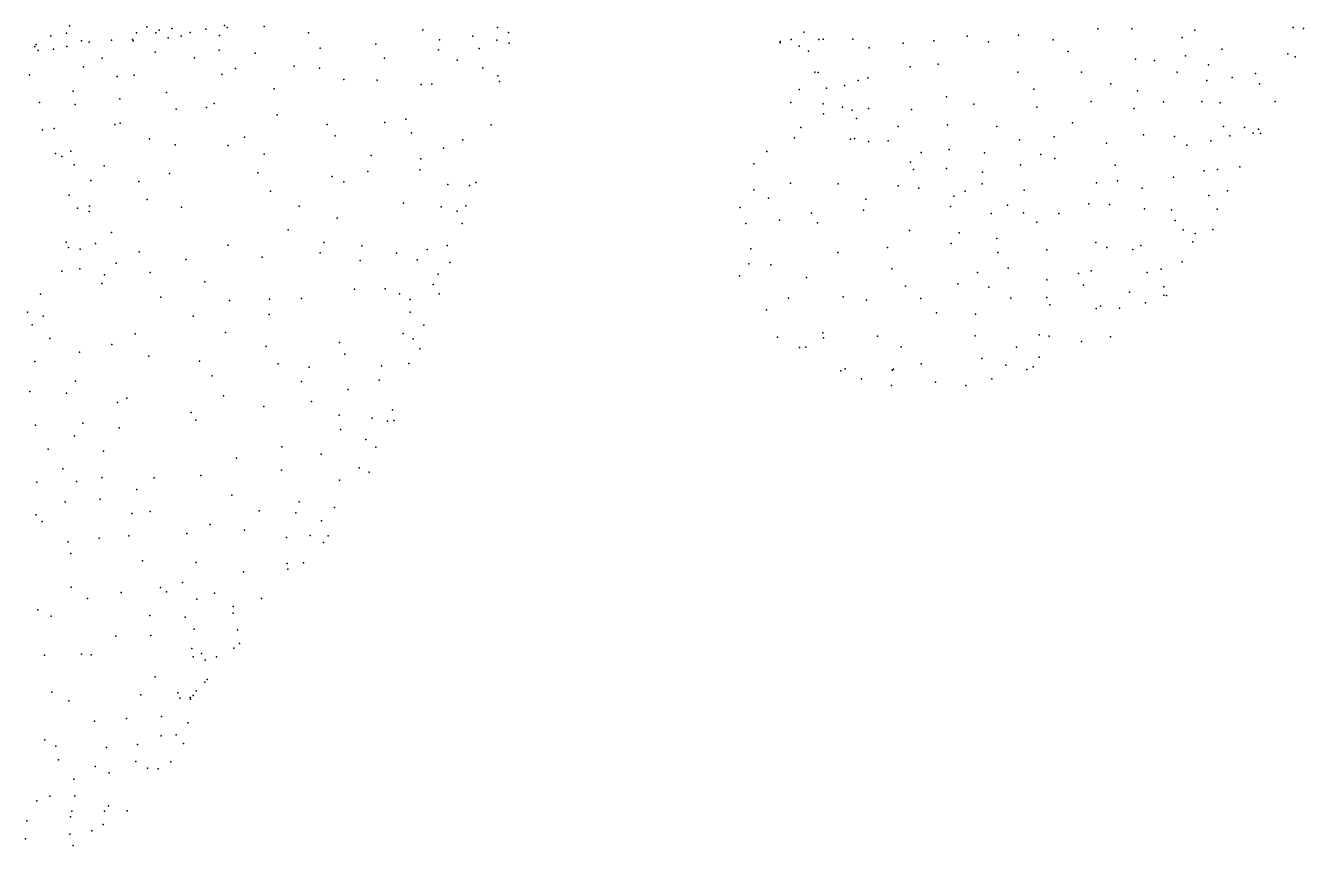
# Model space of a CAD drawing. Header units: metres. Extents: x -24.3 to 24.3, y -27.7 to 27.7.
# Drawn here: x 13.12 to 23.82, y -27.58 to -20.72 of the extents above; entities that cross this region are included whole.
import ezdxf

# ---------------------------------------------------------------- set-up
doc = ezdxf.new("R2010")
doc.units = ezdxf.units.M

msp = doc.modelspace()

# ---------------------------------------------------------------- linework, layer by layer
for p in [(13.4908, -20.7193, -3.5305), (14.1383, -20.7275, -1.8162), (14.3494, -20.7407, -2.3847), (14.6337, -20.7463, -1.7208), (14.7885, -20.7173, -0.4295), (14.8123, -20.7324, -0.746), (15.1224, -20.7261, -2.1282), (17.0742, -20.7326, -4.9138), (22.1, -20.7434, -3.5565), (22.3827, -20.7439, -3.791), (23.7348, -20.7333, -7.4056), (23.8202, -20.7425, -6.5412), (13.3358, -20.8041, 0.0368), (13.4675, -20.7805, -1.3937), (13.5933, -20.845, -0.2319), (13.6551, -20.855, -1.1181), (13.8425, -20.8401, -3.1609), (14.0201, -20.8334, -1.0596), (14.025, -20.8452, -0.6329), (14.0526, -20.7774, -2.8056), (14.2146, -20.779, -1.2954), (14.2427, -20.7552, -0.0942), (14.3183, -20.819, -0.7487), (14.4271, -20.8053, -1.0541), (14.5008, -20.7742, -0.3091), (14.7463, -20.8013, -2.3931), (15.493, -20.7788, -7.5271), (16.4494, -20.7534, -3.2392), (16.589, -20.8378, -6.9385), (16.8684, -20.8073, -4.2332), (17.0693, -20.8395, -6.2164), (17.1661, -20.7758, -5.896), (19.4395, -20.8502, -5.9154), (19.5335, -20.835, -7.0053), (19.6396, -20.7728, -4.6901), (19.7649, -20.8329, -7.4922), (19.7994, -20.8325, -3.9929), (20.0479, -20.8308, -3.4316), (20.7256, -20.8462, -8.4547), (21.0052, -20.8065, -3.1342), (21.1827, -20.8524, -8.7468), (21.4348, -20.7978, -3.1904), (21.7264, -20.8374, -8.9679), (22.8046, -20.8163, -8.6889), (22.9117, -20.7556, -4.4409), (13.2013, -20.8937, -0.7934), (13.2131, -20.875, -0.2244), (13.2294, -20.9255, -6.7464), (13.3589, -20.9158, -3.9903), (13.4685, -20.8935, -0.5319), (14.208, -20.939, -3.0266), (14.7455, -20.9245, -2.6862), (15.0445, -20.9483, -2.732), (15.5897, -20.9063, -2.7412), (16.0546, -20.8726, -2.9416), (16.5797, -20.9192, -3.7895), (16.9219, -20.9085, -4.534), (17.1724, -20.8659, -5.4011), (19.4407, -20.8614, -6.2281), (19.5987, -20.8898, -5.329), (19.676, -20.9319, -4.3283), (20.1857, -20.9041, -7.9445), (20.4709, -20.8652, -3.1533), (21.8519, -20.9354, -3.3026), (23.1375, -20.9138, -4.7751), (23.69, -20.9534, -7.1968), (13.6075, -21.0628, -7.1506), (13.7648, -20.9891, -3.5246), (14.5376, -20.9883, -7.607), (15.3721, -21.0564, -7.6002), (16.128, -20.9891, -3.3172), (16.7376, -21.0059, -6.6996), (16.9526, -21.0713, -4.7836), (20.5285, -21.0638, -8.0923), (20.7622, -21.0397, -2.985), (22.4136, -20.9991, -8.7577), (22.573, -21.0095, -3.8838), (22.8335, -20.9695, -4.248), (23.0249, -21.0461, -8.2961), (23.7511, -20.9781, -6.818), (13.1569, -21.1296, -4.7485), (13.8918, -21.1442, -7.4024), (14.034, -21.134, -3.4744), (14.7654, -21.1272, -3.0947), (14.8799, -21.0764, -7.667), (15.5849, -21.0736, -3.0674), (15.7866, -21.169, -7.4749), (16.0665, -21.1757, -7.3385), (17.0774, -21.1378, -5.986), (19.7317, -21.1085, -6.6074), (19.758, -21.1103, -4.927), (20.0927, -21.1778, -7.3754), (20.1739, -21.1553, -3.0119), (21.4305, -21.1079, -8.6154), (21.9635, -21.1086, -8.7445), (22.7644, -21.1079, -8.4421), (23.0107, -21.178, -4.4795), (23.2229, -21.1519, -8.026), (23.4193, -21.1175, -5.4169), (13.5213, -21.267, -4.1892), (14.3025, -21.278, -7.5808), (15.2053, -21.248, -3.1868), (16.435, -21.2102, -7.0482), (16.5236, -21.2073, -3.9849), (17.0917, -21.1843, -5.3618), (19.598, -21.2523, -3.5311), (19.8272, -21.2406, -5.4086), (19.9787, -21.2204, -7.0887), (21.5636, -21.2487, -3.029), (22.2092, -21.2051, -3.4383), (22.431, -21.263, -8.4563), (23.4528, -21.2052, -7.4787), (13.2406, -21.3605, -6.4052), (13.5389, -21.3777, -7.0188), (13.9129, -21.3304, -3.7949), (14.7033, -21.3691, -3.3736), (19.5296, -21.362, -4.2135), (19.8009, -21.3724, -3.1429), (20.8329, -21.3145, -2.7841), (21.0612, -21.3767, -8.1437), (22.0431, -21.3539, -8.465), (22.6486, -21.3573, -3.8433), (22.9686, -21.352, -7.9994), (23.1245, -21.3633, -4.7907), (23.5829, -21.3521, -6.4001), (14.3844, -21.4182, -3.5484), (14.6395, -21.4031, -7.6585), (15.2293, -21.464, -3.4112), (19.804, -21.4576, -4.9327), (19.9611, -21.4015, -5.7128), (20.0423, -21.4248, -6.3879), (20.0799, -21.4966, -6.0197), (20.1808, -21.4117, -2.8138), (20.5396, -21.4215, -7.5526), (21.5873, -21.401, -8.347), (22.4046, -21.413, -3.5591), (13.2667, -21.5908, -5.6485), (13.363, -21.5787, -5.0745), (13.8719, -21.5457, -7.3328), (13.917, -21.534, -4.0189), (15.6482, -21.5449, -3.5552), (16.1319, -21.5296, -3.8113), (16.306, -21.5018, -7.1367), (17.0208, -21.5492, -5.5655), (19.6123, -21.5695, -4.4596), (20.4285, -21.5612, -7.1817), (20.8409, -21.5482, -7.6769), (21.255, -21.5631, -8.0108), (21.8858, -21.5304, -3.0678), (23.1518, -21.5626, -7.427), (23.3274, -21.57, -5.2653), (23.4428, -21.5852, -5.7734), (14.1602, -21.6661, -7.5297), (14.9552, -21.652, -3.5264), (15.7162, -21.6409, -7.4906), (16.3534, -21.616, -4.0546), (16.7834, -21.6741, -4.6548), (19.5602, -21.6566, -3.0523), (20.0278, -21.6674, -2.7181), (20.0632, -21.6635, -5.2252), (20.1797, -21.6879, -5.5257), (20.3446, -21.6811, -6.4842), (21.4422, -21.6751, -2.7754), (21.7323, -21.6495, -8.1031), (22.172, -21.7011, -8.0374), (22.482, -21.6316, -8.0269), (22.7421, -21.6465, -7.7915), (23.0443, -21.6832, -4.4922), (23.2028, -21.6413, -4.9672), (23.3992, -21.6184, -6.5816), (23.4611, -21.6205, -6.1152), (13.3738, -21.7898, -5.4536), (13.4264, -21.8134, -6.3264), (13.5021, -21.7693, -4.8933), (14.375, -21.7168, -3.7768), (14.8211, -21.721, -7.7125), (15.1214, -21.7952, -7.7117), (16.018, -21.8046, -3.8726), (16.6232, -21.743, -6.7218), (19.3299, -21.7717, -3.3052), (20.6203, -21.7804, -6.963), (20.8541, -21.7543, -7.3172), (21.1512, -21.7837, -7.5625), (21.6207, -21.7982, -7.7896), (22.8449, -21.7181, -4.1102), (13.53, -21.8826, -6.6433), (13.7806, -21.8927, -4.4411), (16.4254, -21.9249, -4.294), (16.4333, -21.832, -6.9676), (19.2186, -21.8753, -3.7166), (20.5304, -21.86, -2.4901), (20.5559, -21.9213, -6.2171), (20.8338, -21.9149, -2.4774), (21.4513, -21.8836, -7.5495), (21.7382, -21.8292, -2.8631), (22.2441, -21.8867, -7.6715), (23.1009, -21.9234, -6.7622), (23.2881, -21.9013, -5.497), (13.6708, -22.0147, -6.8878), (14.0709, -22.024, -4.1678), (14.3279, -21.9561, -3.9487), (15.0669, -21.9508, -3.691), (15.6896, -21.9824, -7.5112), (15.7871, -22.0254, -3.8657), (15.9875, -21.9397, -7.3653), (16.8936, -22.0306, -5.6287), (21.1331, -21.9446, -7.2274), (22.0885, -22.0332, -7.4379), (22.2634, -22.0165, -3.2236), (22.732, -21.988, -3.862), (22.9902, -21.9348, -4.3307), (13.4894, -22.1369, -5.6496), (15.1748, -22.1052, -7.6686), (16.6575, -22.0481, -4.6995), (16.84, -22.0562, -6.0593), (19.2186, -22.0921, -3.1983), (19.5254, -22.0364, -4.3604), (19.9259, -22.0412, -4.7735), (20.4274, -22.0597, -5.4344), (20.6007, -22.0788, -5.8091), (20.9893, -22.1043, -6.6505), (21.1318, -22.043, -2.5164), (21.4825, -22.0948, -7.183), (22.4704, -22.0786, -3.4565), (23.0274, -22.1391, -6.5224), (23.1845, -22.1014, -5.2382), (13.5573, -22.2461, -5.0701), (13.6591, -22.2296, -6.6646), (14.1417, -22.1731, -7.365), (14.4298, -22.2384, -7.5228), (15.4147, -22.2282, -3.8539), (16.2867, -22.2056, -4.3218), (16.6038, -22.2348, -6.5847), (16.809, -22.2267, -5.3344), (19.1061, -22.2406, -3.6086), (19.3417, -22.1628, -2.9), (20.1582, -22.171, -2.3901), (20.8646, -22.2317, -5.9365), (20.8932, -22.1455, -6.3015), (21.3441, -22.2215, -6.8024), (22.024, -22.2087, -3.0051), (22.1962, -22.2158, -7.0969), (13.655, -22.2745, -4.7901), (15.7326, -22.3312, -3.9771), (16.7378, -22.272, -6.2437), (19.4333, -22.3462, -4.2187), (19.7036, -22.2882, -2.5231), (20.1388, -22.2632, -4.8925), (21.2057, -22.2897, -6.4544), (21.4783, -22.2855, -2.5807), (21.7735, -22.2912, -2.8008), (22.4909, -22.2531, -6.9047), (22.717, -22.2596, -6.7037), (22.7466, -22.3501, -3.8309), (23.0989, -22.2532, -4.9175), (13.8445, -22.4504, -4.4777), (15.3221, -22.4271, -7.617), (16.7791, -22.3748, -5.6525), (19.1526, -22.3743, -3.0727), (19.7531, -22.3697, -4.5237), (20.5238, -22.4344, -5.0932), (20.939, -22.4532, -2.3467), (21.5878, -22.3647, -6.6813), (22.8137, -22.4274, -6.2249), (22.9138, -22.4572, -5.9364), (23.0607, -22.4244, -5.5821), (13.4645, -22.5303, -5.2134), (13.709, -22.5406, -6.6053), (14.8184, -22.5553, -3.945), (15.6199, -22.5326, -7.5395), (15.9396, -22.5606, -7.3564), (16.6528, -22.5579, -5.2193), (20.8716, -22.5432, -5.3042), (21.2551, -22.4993, -5.944), (22.0812, -22.5325, -6.5073), (22.46, -22.5576, -3.4527), (22.8935, -22.5287, -4.3692), (13.4825, -22.5757, -5.8674), (13.58, -22.59, -4.8143), (14.0734, -22.6109, -7.122), (14.4665, -22.6762, -7.4255), (15.1044, -22.6556, -3.9477), (15.5886, -22.6192, -4.0448), (16.2292, -22.6216, -4.5167), (16.4855, -22.592, -6.6629), (19.1944, -22.5854, -3.8785), (19.9234, -22.6183, -4.5278), (20.3375, -22.5755, -4.82), (21.2623, -22.6175, -2.4403), (21.6731, -22.5957, -6.2071), (22.1742, -22.5743, -3.0791), (22.391, -22.5925, -6.2832), (13.4265, -22.7743, -5.0297), (13.5771, -22.7529, -6.3637), (13.882, -22.7056, -6.9118), (15.926, -22.683, -4.2684), (16.4011, -22.6781, -4.7783), (16.6755, -22.7011, -5.5663), (19.1767, -22.7109, -3.0312), (19.3633, -22.7192, -2.7569), (20.3747, -22.7533, -2.2421), (21.3486, -22.7479, -5.5268), (22.0441, -22.7698, -5.9506), (22.63, -22.7556, -3.8268), (22.8045, -22.6966, -5.4461), (13.7613, -22.876, -6.6923), (13.7836, -22.8053, -4.4131), (14.1662, -22.7853, -4.1467), (14.6254, -22.8615, -4.0113), (16.5357, -22.8866, -5.2873), (16.5774, -22.7995, -6.2946), (19.0987, -22.8121, -3.3495), (19.6605, -22.8276, -4.2249), (20.9275, -22.879, -4.9441), (21.0918, -22.7849, -5.1775), (21.6718, -22.8458, -5.6001), (21.9368, -22.7938, -2.8738), (22.5112, -22.7856, -5.7978), (13.2498, -22.9674, -5.4014), (14.256, -22.9909, -7.2447), (15.8769, -22.9248, -7.2735), (16.1343, -22.9206, -7.0496), (16.2534, -22.9638, -4.7505), (16.5859, -22.9636, -5.75), (19.9686, -22.9876, -4.3277), (20.4901, -22.9003, -4.6523), (21.1855, -22.9068, -2.4063), (21.6728, -22.9938, -2.7331), (21.9797, -22.8905, -5.6411), (22.3639, -22.9499, -5.4211), (22.6514, -22.9054, -5.2126), (22.6519, -22.9746, -4.2416), (22.6746, -22.9765, -4.6371), (14.8315, -23.0195, -7.4785), (15.1662, -23.0072, -7.5311), (15.4342, -23.0026, -4.1543), (16.3423, -23.0118, -6.7146), (19.3252, -23.0972, -2.9924), (19.5113, -23.0002, -2.6438), (20.1635, -23.017, -2.3071), (20.6181, -23.0022, -2.2597), (21.3721, -23.0008, -5.0013), (21.6964, -23.0555, -5.1475), (22.085, -23.0855, -3.2264), (22.1205, -23.066, -5.213), (22.2804, -23.0841, -3.4848), (22.4976, -23.0398, -3.9339), (13.1395, -23.1156, -5.6407), (13.2708, -23.1516, -6.1743), (14.5265, -23.1517, -4.0601), (15.1627, -23.1372, -4.0922), (16.343, -23.1167, -5.0412), (20.7475, -23.122, -4.5811), (21.0755, -23.1341, -4.6956), (13.178, -23.2218, -5.014), (14.0419, -23.2994, -7.0486), (14.7963, -23.2875, -4.0907), (16.2843, -23.2947, -6.6443), (16.4584, -23.2268, -6.2625), (19.7969, -23.2887, -3.9525), (20.2558, -23.3174, -4.1342), (21.0711, -23.3157, -4.4338), (21.6082, -23.3058, -2.8391), (21.6914, -23.317, -4.5647), (13.3276, -23.336, -4.6412), (13.8448, -23.3888, -4.223), (15.137, -23.405, -7.3953), (15.7504, -23.3714, -4.5159), (16.3683, -23.3396, -5.3361), (16.4252, -23.4246, -5.6994), (19.4183, -23.3256, -3.2558), (19.6033, -23.414, -2.9838), (19.6559, -23.4096, -3.6283), (19.8026, -23.332, -2.5919), (20.4533, -23.407, -2.4229), (21.4186, -23.4093, -4.3294), (21.962, -23.3624, -4.1467), (22.2056, -23.3234, -3.9733), (13.2028, -23.5299, -6.5879), (13.5752, -23.4529, -6.8272), (14.1567, -23.4845, -4.1414), (14.5807, -23.5279, -7.2776), (15.7957, -23.4684, -7.1334), (21.1289, -23.5047, -2.7604), (21.609, -23.4933, -4.1033), (15.2385, -23.5501, -4.2852), (15.4977, -23.5779, -4.4297), (16.1025, -23.5672, -6.8053), (16.3323, -23.5474, -6.3045), (19.9467, -23.6086, -3.1671), (19.985, -23.5904, -3.5207), (20.3772, -23.602, -2.7693), (20.3882, -23.5939, -3.762), (20.6214, -23.5483, -3.9547), (21.329, -23.56, -3.0813), (21.5052, -23.5964, -3.369), (21.5589, -23.5749, -3.6647), (13.5419, -23.6958, -4.3737), (14.6865, -23.6501, -4.1513), (15.4345, -23.6967, -7.2182), (16.0846, -23.6866, -5.0251), (20.1218, -23.6742, -2.9107), (20.3734, -23.7312, -3.3345), (20.7404, -23.7038, -3.5149), (20.9956, -23.731, -3.3227), (21.211, -23.675, -3.5757), (13.1599, -23.7816, -6.8323), (13.4654, -23.7954, -7.0261), (13.9726, -23.8373, -7.1801), (14.7797, -23.8181, -7.262), (15.8235, -23.763, -4.7803), (13.8924, -23.8729, -4.2547), (14.509, -23.9559, -7.2867), (15.1193, -23.9064, -4.3593), (15.5172, -23.8657, -4.5695), (16.1965, -23.9348, -6.2672), (13.2067, -24.0639, -7.2762), (13.6032, -24.0451, -4.3971), (14.5502, -24.02, -4.2332), (15.7486, -23.9795, -6.8962), (16.0239, -24.0042, -5.175), (16.1538, -24.0283, -5.5167), (16.2068, -24.0243, -5.9191), (13.5343, -24.1519, -7.5006), (13.9076, -24.0843, -7.3899), (15.7604, -24.1005, -4.9223), (13.3142, -24.2635, -4.5398), (13.7757, -24.2793, -7.6522), (15.2677, -24.243, -7.0317), (15.9707, -24.1826, -6.5229), (16.0551, -24.2479, -6.1915), (14.8902, -24.3383, -4.4473), (15.5994, -24.3061, -6.7848), (13.4371, -24.429, -8.0319), (14.5909, -24.484, -4.4019), (15.2661, -24.4395, -4.6528), (15.9175, -24.4214, -5.3901), (15.9997, -24.4577, -5.7365), (13.2172, -24.5403, -8.3094), (13.5509, -24.5358, -4.4723), (13.7609, -24.5022, -7.9921), (14.0545, -24.6006, -4.4023), (14.1992, -24.5033, -7.6097), (15.7515, -24.5231, -5.1582), (13.4562, -24.7039, -8.5733), (13.747, -24.683, -8.3276), (14.8518, -24.6499, -7.1482), (15.4137, -24.705, -4.9133), (13.2126, -24.8129, -4.6978), (14.0124, -24.803, -8.1839), (14.1677, -24.7864, -7.8824), (15.0794, -24.78, -4.6805), (15.385, -24.7962, -6.6916), (15.7094, -24.7525, -6.2625), (13.2628, -24.8688, -8.817), (14.6678, -24.8952, -7.284), (15.6004, -24.8637, -5.2274), (13.7388, -25.0083, -8.8371), (13.9877, -24.9892, -8.5597), (14.4747, -24.9697, -4.5519), (14.9558, -24.9417, -7.0248), (15.3066, -25.0047, -5.0045), (15.5074, -24.9873, -6.3219), (15.6556, -24.9881, -5.9571), (13.4797, -25.0398, -4.6537), (15.6182, -25.046, -5.6174), (13.5023, -25.1381, -9.0724), (14.104, -25.199, -4.591), (14.5514, -25.2127, -7.6181), (15.314, -25.2204, -6.3669), (15.4498, -25.2145, -6.0636), (14.9479, -25.292, -4.9154), (15.3183, -25.2689, -5.2511), (13.506, -25.4178, -9.2536), (14.2542, -25.4221, -8.7359), (14.4373, -25.3792, -8.1475), (13.6423, -25.5145, -4.7603), (13.9227, -25.4629, -9.1279), (14.3047, -25.4586, -4.7284), (14.5565, -25.5191, -7.8003), (14.7045, -25.47, -7.1631), (15.0987, -25.5127, -6.3451), (13.2268, -25.6102, -4.9479), (13.3395, -25.6615, -9.3576), (14.1652, -25.6572, -8.9816), (14.8618, -25.6362, -6.8055), (14.8625, -25.5809, -5.0649), (14.4598, -25.6716, -8.3654), (14.5351, -25.772, -8.0719), (14.8965, -25.777, -6.4559), (13.8803, -25.8307, -9.2693), (14.1713, -25.8251, -4.9325), (13.2824, -25.9883, -5.0897), (13.5918, -25.9811, -9.3976), (13.6717, -25.987, -5.0012), (14.5144, -25.934, -5.1148), (14.5969, -25.9734, -7.818), (14.8685, -25.9301, -6.1653), (14.9142, -25.8911, -5.706), (14.5277, -26.0022, -8.3098), (14.6259, -26.0295, -6.9528), (14.7209, -26.0016, -5.4379), (14.2083, -26.1685, -5.207), (14.6444, -26.1919, -6.0119), (13.3443, -26.298, -9.4791), (14.3972, -26.3048, -5.558), (14.553, -26.2861, -7.4935), (14.6235, -26.2143, -6.3585), (13.4848, -26.3697, -5.2922), (14.0895, -26.3202, -9.186), (14.4163, -26.3493, -8.6996), (14.5012, -26.3438, -7.163), (14.5039, -26.358, -8.3673), (14.5256, -26.325, -6.7284), (13.9681, -26.5187, -5.5625), (14.2607, -26.5011, -5.8682), (13.7002, -26.5422, -9.3149), (14.4826, -26.5552, -7.8454), (13.2843, -26.6977, -5.6588), (14.0595, -26.7351, -9.0396), (14.2582, -26.6634, -6.5283), (14.3853, -26.6556, -7.2177), (14.4449, -26.7288, -8.1104), (13.3762, -26.7498, -9.3337), (13.802, -26.7601, -5.8439), (13.3998, -26.8647, -5.8851), (13.7059, -26.9192, -9.1801), (14.0477, -26.8786, -6.5659), (14.1457, -26.9345, -7.1079), (14.2328, -26.9413, -8.6072), (14.3389, -26.8827, -7.8359), (13.5276, -27.0266, -6.2233), (13.8241, -26.9739, -6.393), (13.3274, -27.1684, -9.1218), (13.5374, -27.1672, -6.5361), (13.2182, -27.2076, -6.4797), (13.8187, -27.2498, -8.7835), (13.1343, -27.3761, -8.8992), (13.5002, -27.3425, -8.8346), (13.512, -27.2954, -6.8189), (13.7838, -27.2943, -7.1248), (13.973, -27.2923, -8.3272), (13.4957, -27.4876, -7.3763), (13.6781, -27.4582, -8.348), (13.7743, -27.4065, -7.6231), (13.1238, -27.5265, -7.2024), (13.5212, -27.5815, -8.0001)]:
    msp.add_point(p)

doc.saveas('drawing.dxf')
